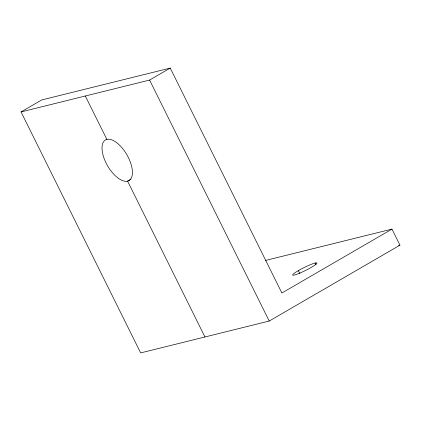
<?xml version="1.0" encoding="UTF-8"?>
<svg xmlns="http://www.w3.org/2000/svg" width="421" height="421" viewBox="0 0 421 421"><rect width="100%" height="100%" fill="white"/><g stroke="black" fill="none" stroke-linecap="round" stroke-linejoin="round"><path stroke-width="0.63" d="M21.05 111.933L41.69 99.956L170.237 68.086L281.886 293L391.977 229.103L399.95 245.169L269.219 321.044L140.672 352.914L21.05 111.933L149.597 80.064L170.237 68.086M130.936 179.204L127.589 181.146A23.487 11.125 59.9 0 1 102.392 152.213A23.487 11.125 59.9 0 1 121.685 147.429A23.487 11.125 59.9 0 1 127.589 181.146L204.948 336.979M265.335 260.499L391.977 229.103M398.676 245.485L399.95 245.169M315.113 263.03L315.971 264.751M298.368 270.614A13.551 1.626 -26.4 0 0 299.068 273.408A13.551 1.626 -26.4 0 0 316.945 263.036A13.551 1.626 -26.4 0 0 298.368 270.614L299.789 273.482M149.597 80.064L269.219 321.044M85.321 95.999L106.855 139.377"/></g></svg>
